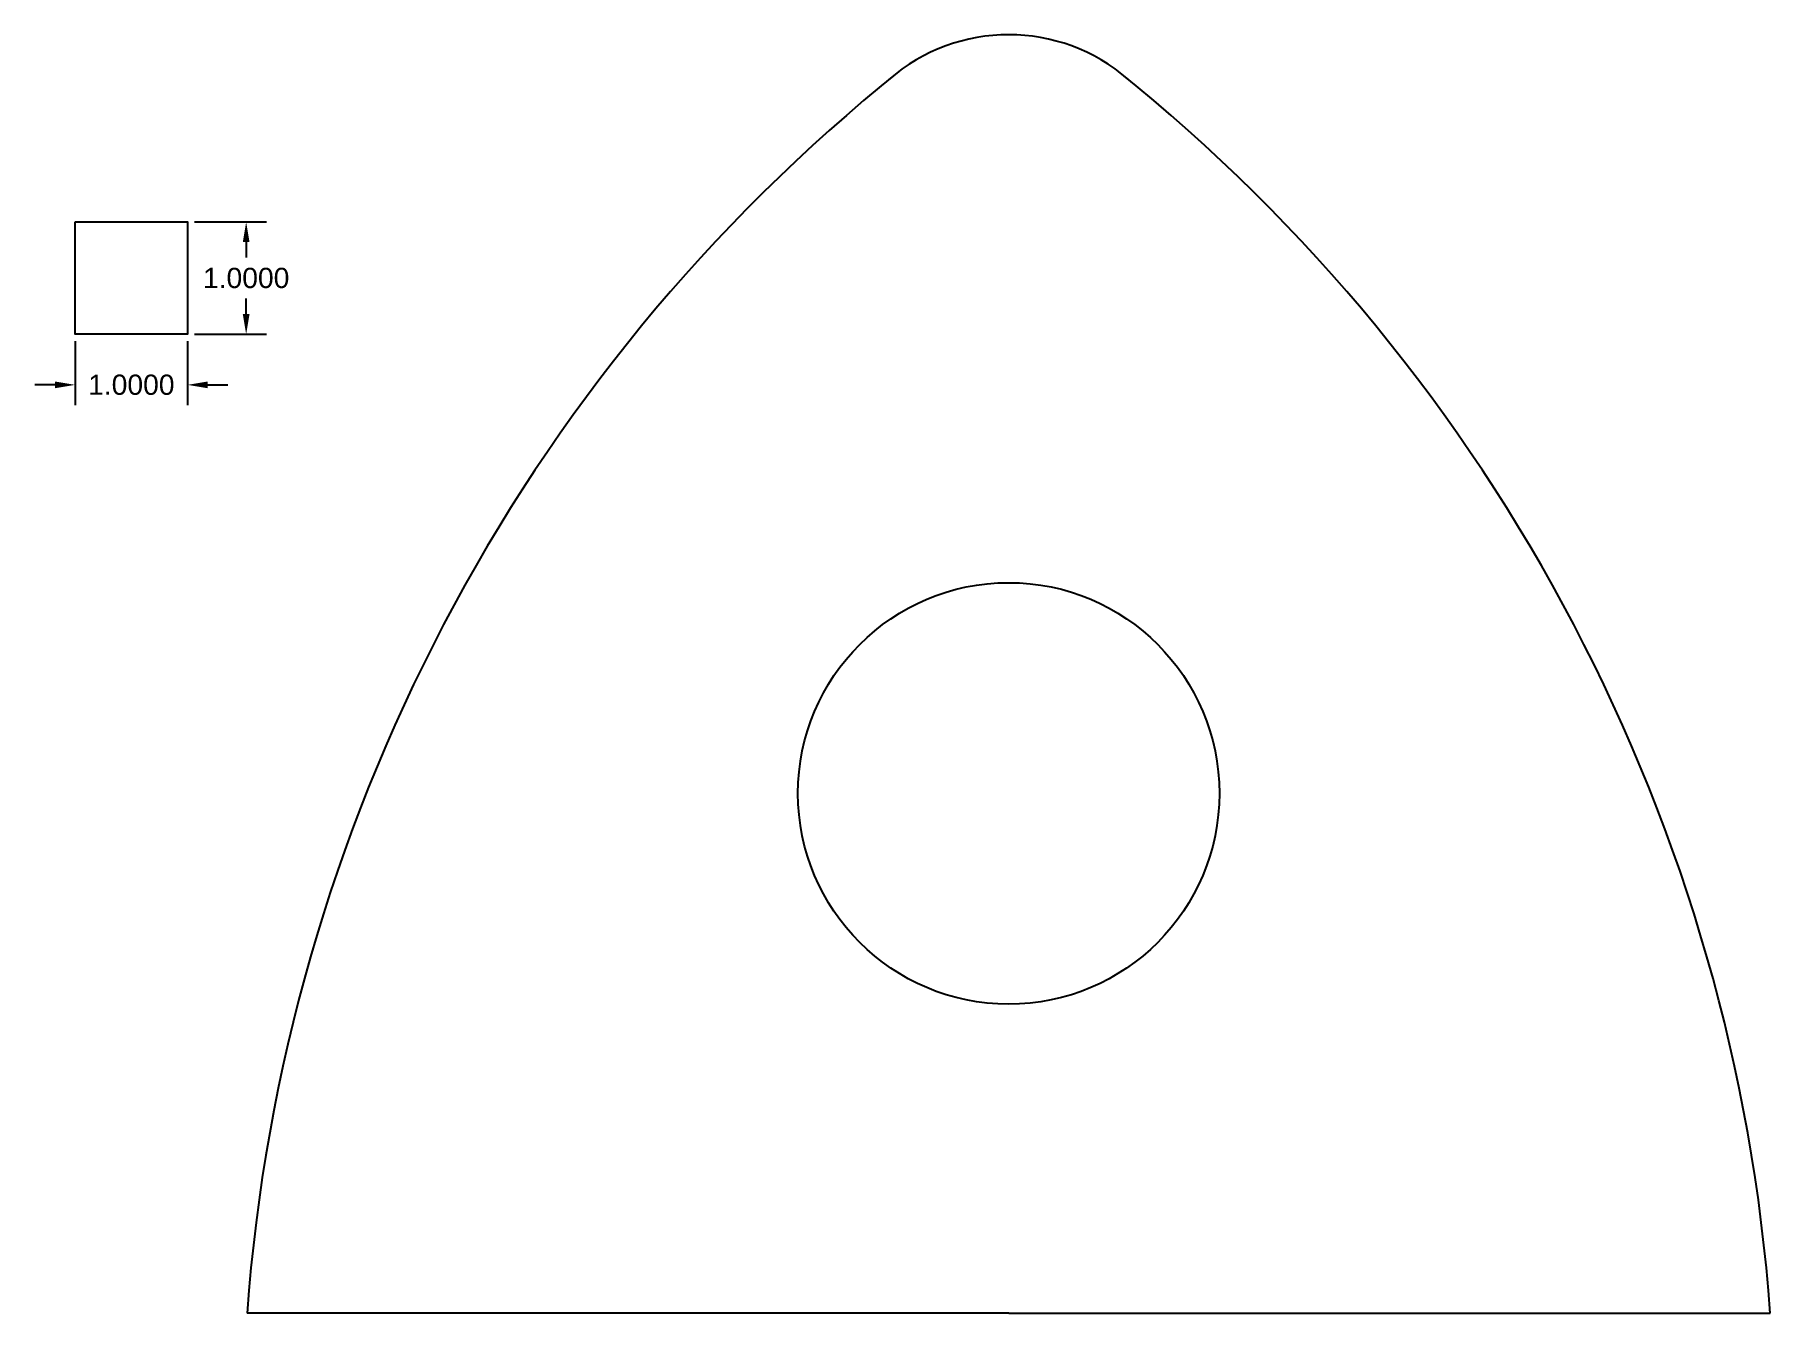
# Model space of a CAD drawing. Header units: inches. Extents: x 9.9 to 25.3, y 5.3 to 16.7.
import ezdxf

# ---------------------------------------------------------------- set-up
doc = ezdxf.new("R2010")
doc.units = ezdxf.units.IN
doc.header["$MEASUREMENT"] = 0
doc.styles.get("Standard").update_dxf_attribs({"font": 'Arial.ttf'})
doc.dimstyles.get("Standard").update_dxf_attribs({"dimtxt": 0.18, "dimasz": 0.18, "dimexe": 0.18, "dimexo": 0.0625, "dimgap": 0.09, "dimtad": 0, "dimtih": 1, "dimtoh": 1, "dimdec": 4, "dimzin": 0, "dimdsep": 46, "dimtxsty": 'Standard', "dimcen": 0.09, "dimadec": 0, "dimazin": 0, "dimtfac": 1, "dimtdec": 4, "dimtofl": 0, "dimtmove": 0, "dimatfit": 3, "dimfxl": 1, "dimtolj": 1, "dimtzin": 0, "dimarcsym": 0})

# ---------------------------------------------------------------- blocks, each defined once
blk = doc.blocks.new('*D1')
at = {"color": 0, "lineweight": -2, "transparency": 16777216}
for p, q in [((10.229, 13.93), (10.229, 13.362)), ((11.229, 13.93), (11.229, 13.362)), ((10.049, 13.542), (9.869, 13.542)), ((11.409, 13.542), (11.589, 13.542))]:
    blk.add_line(p, q, dxfattribs=at)
at = {"color": 0, "transparency": 16777216}
for points in [[(10.049, 13.572), (10.049, 13.512), (10.229, 13.542)], [(11.409, 13.572), (11.409, 13.512), (11.229, 13.542)]]:
    blk.add_solid(points, dxfattribs=at)
at = {"layer": 'Defpoints', "color": 0, "transparency": 16777216}
for p in [(10.229, 13.992), (11.229, 13.992), (10.229, 13.542)]:
    blk.add_point(p, dxfattribs=at)
at = {"color": 0, "transparency": 16777216, "insert": (10.729, 13.542), "char_height": 0.18, "attachment_point": 5}
blk.add_mtext('\\A1;1.0000', dxfattribs=at)
blk = doc.blocks.new('*D2')
at = {"color": 0, "lineweight": -2, "transparency": 16777216}
for p, q in [((11.292, 14.992), (11.931, 14.992)), ((11.751, 14.812), (11.751, 14.674)), ((11.751, 14.172), (11.751, 14.311)), ((11.292, 13.992), (11.931, 13.992))]:
    blk.add_line(p, q, dxfattribs=at)
at = {"color": 0, "transparency": 16777216}
for points in [[(11.721, 14.812), (11.781, 14.812), (11.751, 14.992)], [(11.721, 14.172), (11.781, 14.172), (11.751, 13.992)]]:
    blk.add_solid(points, dxfattribs=at)
at = {"layer": 'Defpoints', "color": 0, "transparency": 16777216}
for p in [(11.229, 14.992), (11.229, 13.992), (11.751, 13.992)]:
    blk.add_point(p, dxfattribs=at)
at = {"color": 0, "transparency": 16777216, "insert": (11.751, 14.492), "char_height": 0.18, "attachment_point": 5}
blk.add_mtext('\\A1;1.0000', dxfattribs=at)

msp = doc.modelspace()

# ---------------------------------------------------------------- linework, layer by layer
for q in [(11.75917, 5.28208), (25.31428, 5.28208)]:
    msp.add_line((18.53673, 5.28208), q)
msp.add_lwpolyline([(10.2292, 14.99245), (11.2292, 14.99245), (11.2292, 13.99245), (10.2292, 13.99245)], close=True)
msp.add_circle((18.53673, 9.90708), 1.875)
for centre, radius, start, end in [((18.53673, 15.03208), 1.625, 49.022047, 130.977953), ((27.34292, 4.14741), 15.625, 128.766122, 175.835601), ((9.73054, 4.14741), 15.625, 4.164399, 51.233878)]:
    msp.add_arc(centre, radius, start, end)

# ---------------------------------------------------------------- dimensions: what is measured, and where the dimension line sits
dim = msp.add_linear_dim(base=(11.75128, 13.99245), p1=(11.2292, 14.99245), p2=(11.2292, 13.99245), angle=90, dimstyle='Standard')
dim.commit()
dim.dimension.update_dxf_attribs({"geometry": '*D2', "text_midpoint": (11.75128, 14.49245)})
dim = msp.add_linear_dim(base=(10.2292, 13.54224), p1=(11.2292, 13.99245), p2=(10.2292, 13.99245), dimstyle='Standard')
dim.commit()
dim.dimension.update_dxf_attribs({"geometry": '*D1', "text_midpoint": (10.7292, 13.54224)})

doc.saveas('drawing.dxf')
